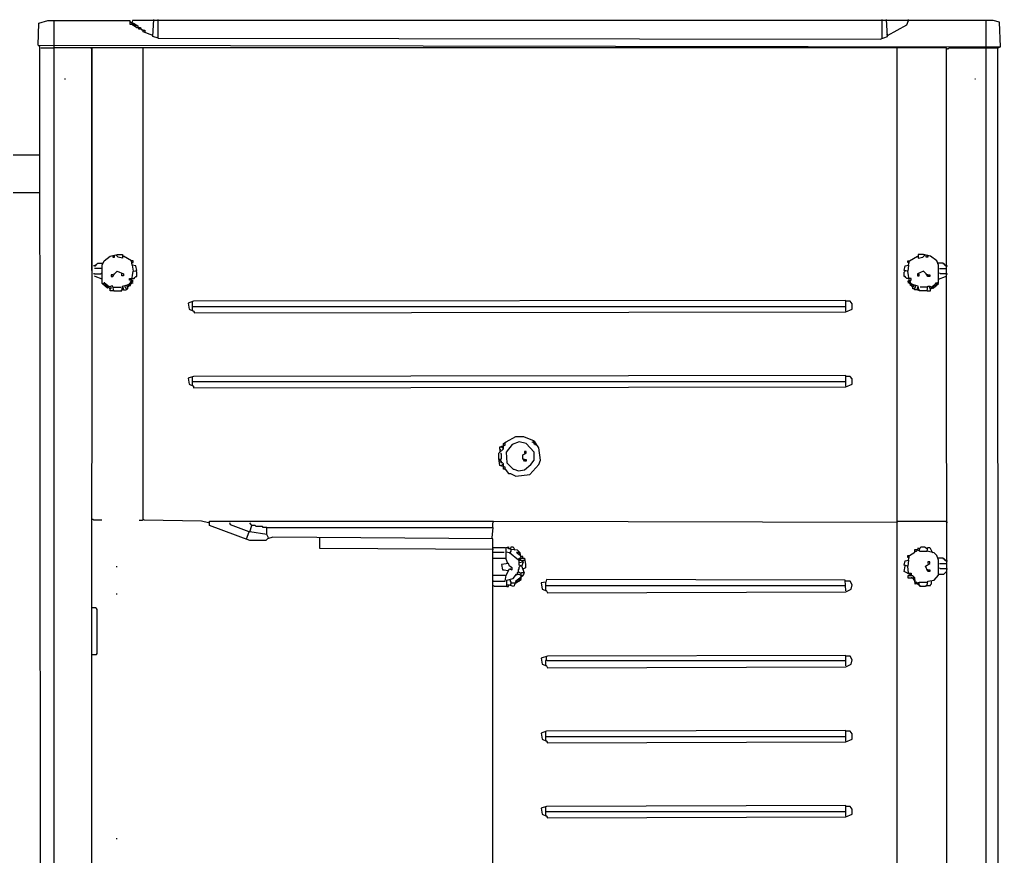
# Model space of a CAD drawing. Extents: x 3792242 to 5145247, y -1546315 to -1031918.
# Drawn here: x 4161571 to 4162355, y -1492337 to -1491667 of the extents above; entities that cross this region are included whole.
import ezdxf

# ---------------------------------------------------------------- set-up
doc = ezdxf.new("R2010")
doc.units = 0
doc.header["$MEASUREMENT"] = 0
doc.layers.add('tzb', color=153, linetype='CONTINUOUS')
doc.layers.add('ZZ-chladenie', color=133, linetype='CONTINUOUS')

msp = doc.modelspace()

# ---------------------------------------------------------------- linework, layer by layer
at = {"layer": 'tzb', "color": 8, "ltscale": 0.25}
for p, q in [((4160966.276, -1491775.641), (4161586.878, -1491775.641)), ((4161531.276, -1491805.641), (4161586.904, -1491805.641))]:
    msp.add_line(p, q, dxfattribs=at)
at = {"layer": 'ZZ-chladenie', "color": 9}
for p, q in [((4161586.099, -1491670.292), (4161593.16, -1491668.173)), ((4161593.16, -1491668.173), (4161658.823, -1491668.173)), ((4161598.102, -1491775.641), (4161598.102, -1491668.173)), ((4161658.823, -1491668.173), (4161658.823, -1491670.998)), ((4161659.529, -1491669.586), (4161658.823, -1491669.586)), ((4161660.235, -1491670.292), (4161659.529, -1491669.586)), ((4161660.941, -1491668.173), (4161660.235, -1491670.292)), ((4162349.343, -1491668.173), (4161660.941, -1491668.173)), ((4161677.18, -1491680.883), (4161677.886, -1491667.468)), ((4161681.416, -1491682.295), (4161681.416, -1491667.468)), ((4162260.38, -1491682.295), (4162260.38, -1491667.468)), ((4162264.617, -1491680.883), (4162263.91, -1491667.468)), ((4162280.15, -1491671.704), (4162281.562, -1491668.173)), ((4162281.562, -1491668.173), (4162281.562, -1491667.468)), ((4162343.695, -1492734.314), (4162343.695, -1491668.173)), ((4162354.286, -1491669.586), (4162349.343, -1491668.173)), ((4162354.991, -1491689.355), (4162354.286, -1491669.586)), ((4161585.393, -1491687.943), (4161586.099, -1491670.292)), ((4161658.823, -1491670.998), (4161660.235, -1491670.998)), ((4161660.235, -1491670.292), (4161661.647, -1491670.292)), ((4161660.235, -1491670.998), (4161660.235, -1491671.704)), ((4161660.235, -1491670.998), (4161664.471, -1491673.822)), ((4161661.647, -1491670.292), (4161665.177, -1491672.41)), ((4161661.647, -1491671.704), (4161661.647, -1491670.998)), ((4161661.647, -1491672.41), (4161661.647, -1491671.704)), ((4161662.353, -1491672.41), (4161661.647, -1491672.41)), ((4161662.353, -1491672.41), (4161663.059, -1491671.704)), ((4161663.059, -1491671.704), (4161663.765, -1491672.41)), ((4161663.765, -1491673.116), (4161663.765, -1491673.822)), ((4161664.471, -1491673.822), (4161667.295, -1491673.822)), ((4161665.177, -1491672.41), (4161665.177, -1491673.822)), ((4161665.883, -1491675.234), (4161665.883, -1491673.822)), ((4161667.295, -1491675.234), (4161665.883, -1491675.234)), ((4161667.295, -1491673.822), (4161667.295, -1491675.234)), ((4161668.002, -1491675.234), (4161667.295, -1491675.234)), ((4161668.707, -1491675.94), (4161668.002, -1491675.234)), ((4161669.414, -1491675.94), (4161668.707, -1491675.94)), ((4161669.414, -1491677.352), (4161669.414, -1491675.94)), ((4161669.414, -1491675.94), (4161670.826, -1491675.94)), ((4161677.18, -1491680.176), (4161669.414, -1491677.352)), ((4161670.826, -1491675.94), (4161670.826, -1491677.352)), ((4162264.617, -1491680.176), (4162280.15, -1491671.704)), ((4161681.416, -1491682.295), (4161677.18, -1491680.883)), ((4161681.416, -1491682.295), (4162258.968, -1491683.001)), ((4162258.968, -1491683.001), (4162264.617, -1491680.883)), ((4162264.617, -1491680.176), (4162263.91, -1491679.471)), ((4161586.805, -1491689.355), (4161585.393, -1491687.943)), ((4161585.393, -1491687.943), (4162354.991, -1491689.355)), ((4161587.896, -1492975.641), (4161586.805, -1491689.355)), ((4161587.511, -1491690.061), (4161598.102, -1491690.061)), ((4162311.922, -1491690.061), (4161598.102, -1491690.061)), ((4161598.102, -1492975.641), (4161598.102, -1491690.061)), ((4161628.462, -1491690.767), (4161627.756, -1491690.061)), ((4161627.937, -1492975.641), (4161628.548, -1491690.061)), ((4161628.462, -1491867.987), (4161628.462, -1491690.767)), ((4161628.462, -1491775.641), (4161628.462, -1491690.767)), ((4161669.414, -1492067.094), (4161669.414, -1491690.061)), ((4162272.383, -1492975.641), (4162272.383, -1491690.061)), ((4162312.56, -1492975.641), (4162311.922, -1491690.061)), ((4162312.628, -1491690.767), (4162311.922, -1491690.767)), ((4162312.628, -1491690.767), (4162313.335, -1491690.767)), ((4162313.335, -1491690.767), (4162314.04, -1491690.061)), ((4162314.04, -1491690.061), (4162343.695, -1491690.061)), ((4162343.695, -1491690.061), (4162352.873, -1491690.061)), ((4162352.873, -1491690.061), (4162354.991, -1491689.355)), ((4162353.465, -1492975.641), (4162352.873, -1491690.061)), ((4161606.574, -1491714.773), (4161607.281, -1491714.773)), ((4162334.516, -1491714.773), (4162335.222, -1491714.773)), ((4161638.128, -1491860.22), (4161643.071, -1491856.69)), ((4161643.071, -1491856.69), (4161648.719, -1491855.278)), ((4161645.188, -1491856.69), (4161645.188, -1491855.984)), ((4161645.188, -1491856.69), (4161645.188, -1491857.396)), ((4161645.188, -1491857.396), (4161646.6, -1491857.396)), ((4161646.6, -1491857.396), (4161646.6, -1491855.984)), ((4161648.012, -1491855.984), (4161648.012, -1491855.278)), ((4161649.425, -1491857.396), (4161648.012, -1491855.984)), ((4161648.719, -1491855.278), (4161652.955, -1491855.278)), ((4161652.955, -1491858.102), (4161649.425, -1491857.396)), ((4161652.955, -1491855.278), (4161652.955, -1491858.102)), ((4161653.661, -1491856.69), (4161652.955, -1491857.396)), ((4161660.016, -1491860.22), (4161653.661, -1491856.69)), ((4162282.268, -1491860.22), (4162288.622, -1491856.69)), ((4162288.622, -1491856.69), (4162289.328, -1491857.396)), ((4162293.565, -1491855.278), (4162289.328, -1491855.278)), ((4162289.328, -1491855.278), (4162289.328, -1491858.102)), ((4162289.328, -1491858.102), (4162292.859, -1491857.396)), ((4162292.859, -1491857.396), (4162294.271, -1491855.984)), ((4162299.213, -1491856.69), (4162293.565, -1491855.278)), ((4162294.271, -1491855.984), (4162294.271, -1491855.278)), ((4162295.683, -1491857.396), (4162295.683, -1491855.984)), ((4162297.095, -1491857.396), (4162295.683, -1491857.396)), ((4162297.095, -1491856.69), (4162297.095, -1491855.984)), ((4162297.095, -1491856.69), (4162297.095, -1491857.396)), ((4162304.156, -1491860.22), (4162299.213, -1491856.69)), ((4161630.361, -1491864.456), (4161629.655, -1491864.456)), ((4161630.361, -1491864.456), (4161631.068, -1491863.75)), ((4161630.361, -1491864.456), (4161631.068, -1491864.456)), ((4161631.068, -1491864.456), (4161631.773, -1491863.75)), ((4161631.773, -1491863.75), (4161631.773, -1491863.044)), ((4161631.773, -1491863.044), (4161632.48, -1491863.044)), ((4161632.48, -1491863.044), (4161633.185, -1491862.338)), ((4161633.185, -1491862.338), (4161637.422, -1491862.338)), ((4161636.716, -1491863.75), (4161638.128, -1491860.22)), ((4161636.716, -1491875.047), (4161636.716, -1491863.75)), ((4161661.428, -1491860.22), (4161660.016, -1491860.22)), ((4161660.722, -1491863.75), (4161660.016, -1491860.22)), ((4161660.722, -1491861.632), (4161660.016, -1491861.632)), ((4161660.722, -1491861.632), (4161661.428, -1491861.632)), ((4161663.546, -1491864.456), (4161660.722, -1491863.75)), ((4161660.722, -1491863.75), (4161661.428, -1491868.693)), ((4161661.428, -1491861.632), (4161661.428, -1491860.22)), ((4161664.252, -1491867.987), (4161663.546, -1491864.456)), ((4162278.032, -1491867.987), (4162278.738, -1491864.456)), ((4162278.738, -1491864.456), (4162281.562, -1491863.75)), ((4162280.856, -1491861.632), (4162280.856, -1491860.22)), ((4162280.856, -1491860.22), (4162282.268, -1491860.22)), ((4162281.562, -1491861.632), (4162280.856, -1491861.632)), ((4162281.562, -1491863.75), (4162280.856, -1491868.693)), ((4162281.562, -1491863.75), (4162282.268, -1491860.22)), ((4162281.562, -1491861.632), (4162282.268, -1491861.632)), ((4162305.568, -1491863.75), (4162304.156, -1491860.22)), ((4162309.098, -1491862.338), (4162304.861, -1491862.338)), ((4162305.568, -1491875.047), (4162305.568, -1491863.75)), ((4162309.804, -1491863.044), (4162309.098, -1491862.338)), ((4162310.51, -1491863.044), (4162309.804, -1491863.044)), ((4162310.51, -1491863.75), (4162310.51, -1491863.044)), ((4162311.216, -1491864.456), (4162310.51, -1491863.75)), ((4162311.922, -1491864.456), (4162311.216, -1491863.75)), ((4162311.922, -1491864.456), (4162311.216, -1491864.456)), ((4162311.922, -1491864.456), (4162312.628, -1491864.456)), ((4161630.361, -1491870.811), (4161629.655, -1491870.811)), ((4161636.01, -1491866.575), (4161630.361, -1491866.575)), ((4161630.361, -1491870.811), (4161635.304, -1491870.811)), ((4161631.068, -1491872.929), (4161630.361, -1491872.223)), ((4161636.716, -1491875.047), (4161631.068, -1491872.929)), ((4161635.304, -1491870.811), (4161636.01, -1491870.105)), ((4161645.188, -1491871.517), (4161643.776, -1491871.517)), ((4161643.776, -1491871.517), (4161643.776, -1491872.929)), ((4161643.776, -1491872.929), (4161645.188, -1491872.929)), ((4161645.188, -1491872.929), (4161646.6, -1491870.811)), ((4161645.188, -1491871.517), (4161645.895, -1491871.517)), ((4161646.6, -1491870.811), (4161648.719, -1491868.693)), ((4161648.719, -1491868.693), (4161653.661, -1491870.811)), ((4161652.249, -1491872.223), (4161652.249, -1491870.811)), ((4161653.661, -1491872.223), (4161652.249, -1491872.223)), ((4161653.661, -1491870.811), (4161653.661, -1491872.223)), ((4161660.016, -1491877.166), (4161661.428, -1491868.693)), ((4161661.428, -1491868.693), (4161664.252, -1491867.987)), ((4161662.134, -1491874.341), (4161662.84, -1491873.635)), ((4161662.84, -1491873.635), (4161663.546, -1491872.929)), ((4161663.546, -1491868.693), (4161663.546, -1491867.987)), ((4161664.252, -1491869.399), (4161663.546, -1491868.693)), ((4161663.546, -1491872.929), (4161664.252, -1491872.929)), ((4161664.252, -1491872.929), (4161664.252, -1491869.399)), ((4162280.856, -1491868.693), (4162278.032, -1491867.987)), ((4162278.032, -1491869.399), (4162278.738, -1491868.693)), ((4162278.032, -1491872.929), (4162278.032, -1491869.399)), ((4162278.738, -1491872.929), (4162278.032, -1491872.929)), ((4162278.738, -1491868.693), (4162278.738, -1491867.987)), ((4162279.444, -1491873.635), (4162278.738, -1491872.929)), ((4162280.15, -1491874.341), (4162279.444, -1491873.635)), ((4162282.268, -1491877.166), (4162280.856, -1491868.693)), ((4162293.565, -1491868.693), (4162288.622, -1491870.811)), ((4162288.622, -1491870.811), (4162288.622, -1491872.223)), ((4162288.622, -1491872.223), (4162290.035, -1491872.223)), ((4162290.035, -1491872.223), (4162290.035, -1491870.811)), ((4162295.683, -1491870.811), (4162293.565, -1491868.693)), ((4162297.095, -1491872.929), (4162295.683, -1491870.811)), ((4162297.095, -1491871.517), (4162296.389, -1491871.517)), ((4162297.095, -1491871.517), (4162298.507, -1491871.517)), ((4162298.507, -1491872.929), (4162297.095, -1491872.929)), ((4162298.507, -1491871.517), (4162298.507, -1491872.929)), ((4162305.568, -1491875.047), (4162311.216, -1491872.929)), ((4162306.273, -1491866.575), (4162311.922, -1491866.575)), ((4162306.98, -1491870.811), (4162306.273, -1491870.105)), ((4162311.922, -1491870.811), (4162306.98, -1491870.811)), ((4162311.216, -1491872.929), (4162311.922, -1491872.223)), ((4162311.922, -1491870.811), (4162312.628, -1491870.811)), ((4161636.716, -1491878.578), (4161636.716, -1491875.047)), ((4161640.952, -1491882.108), (4161636.716, -1491878.578)), ((4161637.422, -1491878.578), (4161638.128, -1491877.871)), ((4161638.128, -1491879.283), (4161637.422, -1491878.578)), ((4161638.834, -1491877.871), (4161638.128, -1491877.871)), ((4161642.364, -1491881.402), (4161638.128, -1491877.871)), ((4161638.128, -1491879.99), (4161638.128, -1491879.283)), ((4161638.834, -1491879.99), (4161638.128, -1491879.99)), ((4161638.834, -1491878.578), (4161638.834, -1491877.871)), ((4161639.54, -1491879.283), (4161638.834, -1491878.578)), ((4161639.54, -1491880.695), (4161638.834, -1491879.99)), ((4161640.246, -1491879.99), (4161639.54, -1491879.283)), ((4161640.246, -1491879.99), (4161639.54, -1491880.695)), ((4161640.952, -1491879.99), (4161640.246, -1491879.99)), ((4161640.952, -1491880.695), (4161640.952, -1491879.99)), ((4161640.952, -1491880.695), (4161640.952, -1491881.402)), ((4161643.776, -1491880.695), (4161640.952, -1491882.108)), ((4161645.188, -1491880.695), (4161643.776, -1491880.695)), ((4161643.776, -1491882.108), (4161643.776, -1491881.402)), ((4161645.895, -1491884.226), (4161645.188, -1491880.695)), ((4161645.895, -1491881.402), (4161651.543, -1491881.402)), ((4161652.249, -1491884.226), (4161652.955, -1491880.695)), ((4161652.955, -1491880.695), (4161657.898, -1491879.283)), ((4161653.661, -1491882.108), (4161652.955, -1491881.402)), ((4161652.955, -1491881.402), (4161652.955, -1491882.108)), ((4161655.074, -1491880.695), (4161655.074, -1491879.99)), ((4161655.074, -1491881.402), (4161655.074, -1491880.695)), ((4161655.779, -1491882.108), (4161655.074, -1491881.402)), ((4161656.486, -1491880.695), (4161656.486, -1491879.99)), ((4161657.191, -1491881.402), (4161656.486, -1491880.695)), ((4161657.191, -1491881.402), (4161661.428, -1491876.459)), ((4161657.191, -1491879.99), (4161657.191, -1491879.283)), ((4161657.191, -1491879.283), (4161657.898, -1491879.283)), ((4161657.191, -1491881.402), (4161657.898, -1491880.695)), ((4161657.191, -1491882.814), (4161657.191, -1491881.402)), ((4161657.898, -1491879.283), (4161660.016, -1491877.166)), ((4161658.603, -1491878.578), (4161657.898, -1491879.283)), ((4161657.898, -1491880.695), (4161658.603, -1491879.99)), ((4161658.603, -1491875.754), (4161658.603, -1491874.341)), ((4161658.603, -1491874.341), (4161660.016, -1491874.341)), ((4161659.31, -1491875.754), (4161658.603, -1491875.754)), ((4161659.31, -1491879.283), (4161658.603, -1491878.578)), ((4161658.603, -1491879.99), (4161659.31, -1491879.99)), ((4161660.016, -1491876.459), (4161659.31, -1491875.754)), ((4161659.31, -1491877.166), (4161660.016, -1491876.459)), ((4161659.31, -1491877.871), (4161659.31, -1491877.166)), ((4161659.31, -1491879.283), (4161660.016, -1491878.578)), ((4161659.31, -1491879.99), (4161659.31, -1491879.283)), ((4161660.016, -1491874.341), (4161660.722, -1491874.341)), ((4161661.428, -1491876.459), (4161660.016, -1491876.459)), ((4161660.016, -1491878.578), (4161660.722, -1491877.871)), ((4161660.722, -1491874.341), (4161662.134, -1491874.341)), ((4161660.722, -1491877.871), (4161661.428, -1491877.871)), ((4162281.562, -1491874.341), (4162280.15, -1491874.341)), ((4162285.092, -1491881.402), (4162280.856, -1491876.459)), ((4162280.856, -1491876.459), (4162282.268, -1491876.459)), ((4162281.562, -1491877.871), (4162280.856, -1491877.871)), ((4162282.268, -1491874.341), (4162281.562, -1491874.341)), ((4162282.268, -1491878.578), (4162281.562, -1491877.871)), ((4162283.68, -1491874.341), (4162282.268, -1491874.341)), ((4162282.268, -1491876.459), (4162282.974, -1491875.754)), ((4162282.974, -1491877.166), (4162282.268, -1491876.459)), ((4162284.386, -1491879.283), (4162282.268, -1491877.166)), ((4162282.974, -1491879.283), (4162282.268, -1491878.578)), ((4162282.974, -1491875.754), (4162283.68, -1491875.754)), ((4162282.974, -1491877.871), (4162282.974, -1491877.166)), ((4162282.974, -1491879.283), (4162283.68, -1491878.578)), ((4162282.974, -1491879.99), (4162282.974, -1491879.283)), ((4162283.68, -1491879.99), (4162282.974, -1491879.99)), ((4162283.68, -1491875.754), (4162283.68, -1491874.341)), ((4162283.68, -1491878.578), (4162284.386, -1491879.283)), ((4162284.386, -1491880.695), (4162283.68, -1491879.99)), ((4162285.092, -1491879.283), (4162284.386, -1491879.283)), ((4162289.328, -1491880.695), (4162284.386, -1491879.283)), ((4162285.092, -1491881.402), (4162284.386, -1491880.695)), ((4162285.092, -1491879.99), (4162285.092, -1491879.283)), ((4162285.092, -1491881.402), (4162285.798, -1491880.695)), ((4162285.092, -1491882.814), (4162285.092, -1491881.402)), ((4162285.798, -1491880.695), (4162285.798, -1491879.99)), ((4162286.504, -1491882.108), (4162287.21, -1491881.402)), ((4162287.21, -1491880.695), (4162287.21, -1491879.99)), ((4162287.21, -1491881.402), (4162287.21, -1491880.695)), ((4162288.622, -1491882.108), (4162289.328, -1491881.402)), ((4162290.035, -1491884.226), (4162289.328, -1491880.695)), ((4162289.328, -1491881.402), (4162289.328, -1491882.108)), ((4162296.389, -1491881.402), (4162290.741, -1491881.402)), ((4162296.389, -1491884.226), (4162297.095, -1491880.695)), ((4162297.095, -1491880.695), (4162298.507, -1491880.695)), ((4162298.507, -1491880.695), (4162301.331, -1491882.108)), ((4162298.507, -1491882.108), (4162298.507, -1491881.402)), ((4162299.919, -1491881.402), (4162304.156, -1491877.871)), ((4162301.331, -1491882.108), (4162305.568, -1491878.578)), ((4162301.331, -1491880.695), (4162301.331, -1491879.99)), ((4162301.331, -1491879.99), (4162302.037, -1491879.99)), ((4162301.331, -1491880.695), (4162301.331, -1491881.402)), ((4162302.037, -1491879.99), (4162302.744, -1491879.283)), ((4162302.037, -1491879.99), (4162302.744, -1491880.695)), ((4162302.744, -1491879.283), (4162303.449, -1491878.578)), ((4162302.744, -1491880.695), (4162303.449, -1491879.99)), ((4162303.449, -1491878.578), (4162303.449, -1491877.871)), ((4162303.449, -1491877.871), (4162304.156, -1491877.871)), ((4162303.449, -1491879.99), (4162304.156, -1491879.99)), ((4162304.861, -1491878.578), (4162304.156, -1491877.871)), ((4162304.156, -1491879.283), (4162304.861, -1491878.578)), ((4162304.156, -1491879.99), (4162304.156, -1491879.283)), ((4162305.568, -1491878.578), (4162305.568, -1491875.047)), ((4161643.071, -1491882.814), (4161642.364, -1491882.108)), ((4161642.364, -1491882.108), (4161642.364, -1491882.814)), ((4161642.364, -1491882.814), (4161643.071, -1491882.814)), ((4161643.071, -1491882.814), (4161643.776, -1491882.108)), ((4161643.071, -1491884.226), (4161643.071, -1491882.814)), ((4161645.895, -1491884.226), (4161643.071, -1491884.226)), ((4161645.895, -1491884.226), (4161652.249, -1491884.226)), ((4161652.249, -1491883.52), (4161651.543, -1491884.226)), ((4161653.661, -1491883.52), (4161652.249, -1491883.52)), ((4161653.661, -1491883.52), (4161653.661, -1491882.108)), ((4161653.661, -1491883.52), (4161655.779, -1491883.52)), ((4161655.779, -1491882.814), (4161655.779, -1491882.108)), ((4161655.779, -1491883.52), (4161656.486, -1491882.814)), ((4161656.486, -1491882.814), (4161657.191, -1491882.814)), ((4162285.798, -1491882.814), (4162285.092, -1491882.814)), ((4162286.504, -1491883.52), (4162285.798, -1491882.814)), ((4162286.504, -1491882.814), (4162286.504, -1491882.108)), ((4162288.622, -1491883.52), (4162286.504, -1491883.52)), ((4162288.622, -1491883.52), (4162288.622, -1491882.108)), ((4162288.622, -1491883.52), (4162290.035, -1491883.52)), ((4162290.035, -1491883.52), (4162290.741, -1491884.226)), ((4162296.389, -1491884.226), (4162290.035, -1491884.226)), ((4162296.389, -1491884.226), (4162299.213, -1491884.226)), ((4162299.213, -1491882.814), (4162298.507, -1491882.108)), ((4162299.213, -1491882.814), (4162299.919, -1491882.108)), ((4162299.213, -1491884.226), (4162299.213, -1491882.814)), ((4162299.919, -1491882.814), (4162299.213, -1491882.814)), ((4162299.919, -1491882.108), (4162299.919, -1491882.814)), ((4161709.658, -1491892.698), (4161705.422, -1491894.111)), ((4161705.422, -1491894.111), (4161706.129, -1491899.053)), ((4161708.953, -1491899.759), (4161708.953, -1491893.405)), ((4161708.953, -1491896.935), (4162231.432, -1491896.935)), ((4162231.432, -1491891.993), (4161709.658, -1491892.698)), ((4162231.432, -1491900.465), (4162231.432, -1491891.993)), ((4162234.962, -1491892.698), (4162231.432, -1491892.698)), ((4162236.374, -1491894.817), (4162234.962, -1491892.698)), ((4162236.374, -1491899.053), (4162236.374, -1491894.817)), ((4161706.129, -1491899.053), (4161709.658, -1491900.465)), ((4161708.953, -1491899.759), (4161708.953, -1491900.465)), ((4161709.658, -1491900.465), (4161710.365, -1491901.877)), ((4161710.365, -1491901.877), (4162231.432, -1491901.171)), ((4162231.432, -1491901.171), (4162236.374, -1491899.053)), ((4162231.432, -1491952.007), (4161709.658, -1491952.713)), ((4162231.432, -1491960.48), (4162231.432, -1491952.007)), ((4161709.658, -1491952.713), (4161705.422, -1491954.125)), ((4161705.422, -1491954.125), (4161706.129, -1491959.068)), ((4161706.129, -1491959.068), (4161709.658, -1491960.48)), ((4161708.953, -1491959.773), (4161708.953, -1491953.419)), ((4161708.953, -1491956.949), (4162231.432, -1491956.949)), ((4161708.953, -1491959.773), (4161708.953, -1491960.48)), ((4162234.962, -1491952.713), (4162231.432, -1491952.713)), ((4162231.432, -1491961.186), (4162236.374, -1491959.068)), ((4162236.374, -1491954.831), (4162234.962, -1491952.713)), ((4162236.374, -1491959.068), (4162236.374, -1491954.831)), ((4161709.658, -1491960.48), (4161709.658, -1491961.892)), ((4161709.658, -1491961.892), (4162231.432, -1491961.186)), ((4161957.483, -1492006.373), (4161959.602, -1492004.961)), ((4161957.483, -1492010.61), (4161957.483, -1492006.373)), ((4161958.895, -1492006.373), (4161958.895, -1492005.667)), ((4161958.895, -1492007.786), (4161958.895, -1492006.373)), ((4161959.602, -1492004.961), (4161967.368, -1492000.725)), ((4161964.544, -1492007.079), (4161959.602, -1492013.434)), ((4161970.193, -1492004.961), (4161964.544, -1492007.079)), ((4161967.368, -1492000.725), (4161973.722, -1492000.725)), ((4161975.841, -1492006.373), (4161970.193, -1492004.961)), ((4161973.722, -1492000.725), (4161982.195, -1492004.255)), ((4161982.195, -1492013.434), (4161975.841, -1492006.373)), ((4161982.195, -1492004.255), (4161980.783, -1492005.667)), ((4161980.783, -1492005.667), (4161980.783, -1492004.961)), ((4161980.783, -1492004.961), (4161982.195, -1492004.961)), ((4161982.901, -1492005.667), (4161981.489, -1492006.373)), ((4161981.489, -1492006.373), (4161984.313, -1492007.786)), ((4161982.901, -1492004.961), (4161982.195, -1492004.961)), ((4161982.901, -1492005.667), (4161982.901, -1492004.961)), ((4161983.607, -1492006.373), (4161982.901, -1492005.667)), ((4161985.725, -1492009.903), (4161982.901, -1492005.667)), ((4161982.901, -1492007.079), (4161983.607, -1492006.373)), ((4161982.901, -1492007.079), (4161982.901, -1492007.786)), ((4161953.953, -1492014.14), (4161957.483, -1492010.61)), ((4161953.953, -1492018.376), (4161953.953, -1492014.14)), ((4161954.659, -1492011.315), (4161954.659, -1492009.198)), ((4161954.659, -1492009.198), (4161956.071, -1492009.198)), ((4161954.659, -1492011.315), (4161955.365, -1492011.315)), ((4161955.365, -1492011.315), (4161954.659, -1492012.022)), ((4161954.659, -1492012.022), (4161954.659, -1492012.727)), ((4161954.659, -1492012.727), (4161955.365, -1492012.727)), ((4161956.071, -1492014.846), (4161955.365, -1492014.14)), ((4161956.071, -1492009.198), (4161956.071, -1492008.491)), ((4161956.071, -1492008.491), (4161957.483, -1492008.491)), ((4161956.071, -1492009.198), (4161956.777, -1492009.903)), ((4161956.071, -1492018.376), (4161956.071, -1492014.846)), ((4161956.777, -1492009.903), (4161957.483, -1492009.903)), ((4161957.483, -1492008.491), (4161958.19, -1492007.786)), ((4161958.19, -1492007.786), (4161958.895, -1492007.786)), ((4161959.602, -1492013.434), (4161960.307, -1492021.906)), ((4161973.017, -1492015.552), (4161975.841, -1492014.14)), ((4161975.841, -1492012.727), (4161974.429, -1492012.727)), ((4161974.429, -1492012.727), (4161974.429, -1492014.14)), ((4161975.841, -1492014.14), (4161975.841, -1492012.727)), ((4161982.195, -1492019.789), (4161982.195, -1492013.434)), ((4161987.138, -1492019.789), (4161985.725, -1492009.903)), ((4161954.659, -1492024.025), (4161953.953, -1492018.376)), ((4161954.659, -1492019.082), (4161953.953, -1492019.082)), ((4161954.659, -1492019.082), (4161955.365, -1492019.082)), ((4161956.071, -1492020.494), (4161954.659, -1492020.494)), ((4161955.365, -1492019.082), (4161956.071, -1492018.376)), ((4161955.365, -1492021.906), (4161956.071, -1492021.201)), ((4161956.777, -1492021.906), (4161955.365, -1492021.906)), ((4161956.071, -1492021.201), (4161956.071, -1492020.494)), ((4161957.483, -1492022.613), (4161956.777, -1492021.906)), ((4161957.483, -1492025.437), (4161957.483, -1492022.613)), ((4161960.307, -1492021.906), (4161965.25, -1492026.849)), ((4161973.017, -1492018.376), (4161973.017, -1492015.552)), ((4161974.429, -1492020.494), (4161973.017, -1492018.376)), ((4161974.429, -1492019.082), (4161973.722, -1492019.082)), ((4161974.429, -1492019.082), (4161975.841, -1492019.082)), ((4161975.841, -1492020.494), (4161974.429, -1492020.494)), ((4161975.841, -1492019.082), (4161975.841, -1492020.494)), ((4161979.371, -1492023.318), (4161982.195, -1492019.789)), ((4161985.725, -1492023.318), (4161987.138, -1492019.789)), ((4161958.895, -1492025.437), (4161954.659, -1492024.025)), ((4161956.071, -1492024.025), (4161956.777, -1492023.318)), ((4161956.777, -1492023.318), (4161957.483, -1492023.318)), ((4161957.483, -1492026.849), (4161957.483, -1492025.437)), ((4161958.895, -1492026.849), (4161957.483, -1492026.849)), ((4161958.895, -1492026.849), (4161958.895, -1492025.437)), ((4161958.895, -1492026.849), (4161959.602, -1492027.555)), ((4161958.895, -1492026.849), (4161961.719, -1492030.379)), ((4161961.719, -1492030.379), (4161963.132, -1492030.379)), ((4161963.132, -1492030.379), (4161967.368, -1492032.497)), ((4161965.25, -1492026.849), (4161965.956, -1492026.849)), ((4161965.956, -1492026.849), (4161969.486, -1492028.261)), ((4161969.486, -1492028.261), (4161974.429, -1492027.555)), ((4161974.429, -1492027.555), (4161979.371, -1492023.318)), ((4161978.665, -1492031.085), (4161985.725, -1492023.318)), ((4161967.368, -1492032.497), (4161978.665, -1492031.085)), ((4161629.168, -1492067.094), (4161628.462, -1492067.094)), ((4161629.875, -1492067.8), (4161629.168, -1492067.094)), ((4161636.276, -1492067.8), (4161629.875, -1492067.8)), ((4161666.276, -1492067.8), (4161668.707, -1492067.8)), ((4161668.707, -1492067.8), (4161669.414, -1492067.094)), ((4161670.119, -1492067.8), (4161669.414, -1492067.094)), ((4161716.013, -1492068.506), (4161670.119, -1492067.8)), ((4161721.661, -1492069.918), (4161716.013, -1492068.506)), ((4161722.367, -1492072.036), (4161722.367, -1492068.506)), ((4161722.367, -1492068.506), (4161949.717, -1492068.506)), ((4161739.313, -1492071.33), (4161738.606, -1492069.918)), ((4161756.258, -1492072.036), (4161754.846, -1492069.918)), ((4161949.011, -1492069.918), (4161949.717, -1492069.212)), ((4161949.011, -1492073.448), (4161949.011, -1492069.918)), ((4161949.717, -1492068.506), (4162272.383, -1492069.212)), ((4162272.383, -1492069.212), (4162273.089, -1492068.506)), ((4162273.089, -1492068.506), (4162311.216, -1492068.506)), ((4162311.216, -1492068.506), (4162311.922, -1492069.212)), ((4162311.922, -1492069.212), (4162312.628, -1492069.212)), ((4161754.846, -1492084.039), (4161722.367, -1492072.036)), ((4161754.14, -1492076.979), (4161739.313, -1492071.33)), ((4161752.022, -1492082.627), (4161754.14, -1492076.979)), ((4161754.846, -1492076.979), (4161756.258, -1492072.036)), ((4161768.261, -1492079.097), (4161754.846, -1492076.979)), ((4161759.082, -1492072.036), (4161756.258, -1492072.036)), ((4161759.788, -1492072.742), (4161759.082, -1492072.036)), ((4161764.731, -1492072.742), (4161759.788, -1492072.742)), ((4161765.437, -1492073.448), (4161764.731, -1492072.742)), ((4161768.261, -1492073.448), (4161765.437, -1492073.448)), ((4161768.261, -1492079.097), (4161768.261, -1492073.448)), ((4161768.261, -1492073.448), (4161949.011, -1492073.448)), ((4161949.011, -1492073.448), (4161948.304, -1492081.921)), ((4161767.555, -1492084.039), (4161754.846, -1492084.039)), ((4161768.967, -1492082.627), (4161767.555, -1492084.039)), ((4161769.673, -1492081.921), (4161768.261, -1492079.097)), ((4161773.203, -1492081.215), (4161768.967, -1492082.627)), ((4161949.011, -1492082.627), (4161773.203, -1492081.215)), ((4161810.624, -1492081.921), (4161810.624, -1492081.215)), ((4161810.624, -1492090.393), (4161810.624, -1492081.921)), ((4161948.304, -1492081.921), (4161948.304, -1492082.627)), ((4161949.011, -1492975.641), (4161949.011, -1492082.627)), ((4161949.717, -1492091.1), (4161810.624, -1492090.393)), ((4161949.717, -1492089.688), (4161958.895, -1492089.688)), ((4161949.717, -1492093.218), (4161958.19, -1492093.218)), ((4161959.602, -1492089.688), (4161961.719, -1492088.981)), ((4161959.602, -1492098.866), (4161959.602, -1492089.688)), ((4161962.426, -1492093.924), (4161959.602, -1492093.218)), ((4161961.719, -1492090.393), (4161960.307, -1492089.688)), ((4161961.719, -1492088.981), (4161961.719, -1492090.393)), ((4161961.719, -1492090.393), (4161963.132, -1492090.393)), ((4161963.132, -1492091.1), (4161963.838, -1492088.981)), ((4161963.838, -1492091.1), (4161963.132, -1492090.393)), ((4161968.781, -1492091.805), (4161963.132, -1492091.1)), ((4161963.132, -1492093.218), (4161963.838, -1492092.512)), ((4161963.132, -1492093.924), (4161963.132, -1492093.218)), ((4161963.838, -1492088.981), (4161965.25, -1492088.981)), ((4161963.838, -1492091.805), (4161963.838, -1492091.1)), ((4161963.838, -1492092.512), (4161963.838, -1492091.805)), ((4161965.25, -1492088.981), (4161966.662, -1492091.805)), ((4161971.605, -1492096.748), (4161968.074, -1492093.218)), ((4161968.074, -1492093.218), (4161969.486, -1492093.218)), ((4161970.898, -1492093.924), (4161968.781, -1492091.805)), ((4161970.193, -1492093.218), (4161969.486, -1492093.218)), ((4161970.193, -1492093.924), (4161970.193, -1492093.218)), ((4162282.268, -1492096.042), (4162286.504, -1492093.218)), ((4162286.504, -1492093.218), (4162286.504, -1492091.1)), ((4162286.504, -1492091.1), (4162288.622, -1492091.1)), ((4162286.504, -1492092.512), (4162287.916, -1492092.512)), ((4162287.916, -1492092.512), (4162288.622, -1492091.805)), ((4162288.622, -1492091.805), (4162287.916, -1492091.805)), ((4162290.035, -1492090.393), (4162288.622, -1492090.393)), ((4162288.622, -1492091.1), (4162290.741, -1492092.512)), ((4162290.035, -1492091.805), (4162291.447, -1492088.981)), ((4162290.035, -1492091.805), (4162290.035, -1492092.512)), ((4162290.741, -1492092.512), (4162296.389, -1492092.512)), ((4162291.447, -1492088.981), (4162294.271, -1492088.981)), ((4162294.271, -1492088.981), (4162296.389, -1492090.393)), ((4162296.389, -1492092.512), (4162297.095, -1492089.688)), ((4162302.037, -1492093.924), (4162296.389, -1492092.512)), ((4162297.095, -1492089.688), (4162298.507, -1492089.688)), ((4162298.507, -1492089.688), (4162300.625, -1492093.924)), ((4161949.011, -1492098.16), (4161958.895, -1492098.16)), ((4161961.014, -1492102.396), (4161959.602, -1492098.866)), ((4161969.486, -1492099.572), (4161962.426, -1492093.924)), ((4161968.781, -1492094.63), (4161968.781, -1492093.924)), ((4161969.486, -1492094.63), (4161968.781, -1492094.63)), ((4161969.486, -1492094.63), (4161970.193, -1492095.336)), ((4161970.898, -1492094.63), (4161970.193, -1492093.924)), ((4161970.193, -1492095.336), (4161970.898, -1492094.63)), ((4161970.193, -1492095.336), (4161970.898, -1492094.63)), ((4161970.193, -1492103.808), (4161970.193, -1492098.16)), ((4161970.193, -1492098.16), (4161974.429, -1492098.16)), ((4161970.898, -1492098.866), (4161970.193, -1492099.572)), ((4161970.193, -1492099.572), (4161971.605, -1492099.572)), ((4161970.193, -1492101.691), (4161973.017, -1492100.984)), ((4161971.605, -1492098.16), (4161970.898, -1492093.924)), ((4161973.017, -1492100.984), (4161970.898, -1492098.866)), ((4161973.017, -1492096.748), (4161971.605, -1492096.748)), ((4161972.31, -1492104.515), (4161973.722, -1492100.984)), ((4161973.017, -1492097.454), (4161973.017, -1492096.748)), ((4161973.722, -1492100.984), (4161973.017, -1492099.572)), ((4161973.017, -1492099.572), (4161974.429, -1492099.572)), ((4161974.429, -1492098.16), (4161975.135, -1492103.103)), ((4162278.032, -1492103.808), (4162278.738, -1492100.279)), ((4162278.738, -1492100.279), (4162281.562, -1492099.572)), ((4162280.856, -1492097.454), (4162280.856, -1492096.042)), ((4162280.856, -1492096.042), (4162282.268, -1492096.042)), ((4162281.562, -1492097.454), (4162280.856, -1492097.454)), ((4162281.562, -1492099.572), (4162280.856, -1492104.515)), ((4162281.562, -1492099.572), (4162282.268, -1492096.042)), ((4162281.562, -1492097.454), (4162282.268, -1492097.454)), ((4162298.507, -1492100.984), (4162297.095, -1492100.984)), ((4162297.095, -1492100.984), (4162297.095, -1492102.396)), ((4162298.507, -1492102.396), (4162298.507, -1492100.984)), ((4162304.156, -1492096.042), (4162302.037, -1492093.924)), ((4162305.568, -1492099.572), (4162304.156, -1492096.042)), ((4162309.098, -1492098.16), (4162304.861, -1492098.16)), ((4162305.568, -1492111.575), (4162305.568, -1492099.572)), ((4162309.804, -1492098.866), (4162309.098, -1492098.16)), ((4162310.51, -1492098.866), (4162309.804, -1492098.866)), ((4162310.51, -1492099.572), (4162310.51, -1492098.866)), ((4162311.216, -1492100.279), (4162310.51, -1492099.572)), ((4162311.922, -1492100.279), (4162311.216, -1492099.572)), ((4162311.922, -1492100.279), (4162311.216, -1492100.279)), ((4162311.922, -1492100.279), (4162312.628, -1492100.279)), ((4161648.232, -1492105.22), (4161648.232, -1492104.515)), ((4161961.719, -1492102.396), (4161956.071, -1492103.103)), ((4161956.071, -1492103.103), (4161956.777, -1492107.339)), ((4161956.777, -1492107.339), (4161958.19, -1492107.339)), ((4161958.19, -1492107.339), (4161961.014, -1492108.045)), ((4161959.602, -1492111.575), (4161962.426, -1492106.633)), ((4161961.014, -1492108.045), (4161961.719, -1492108.045)), ((4161962.426, -1492104.515), (4161961.719, -1492102.396)), ((4161964.544, -1492105.927), (4161962.426, -1492104.515)), ((4161962.426, -1492106.633), (4161963.132, -1492106.633)), ((4161963.132, -1492106.633), (4161963.132, -1492107.339)), ((4161963.132, -1492106.633), (4161964.544, -1492107.339)), ((4161964.544, -1492107.339), (4161964.544, -1492105.927)), ((4161968.781, -1492109.457), (4161969.486, -1492108.751)), ((4161968.781, -1492110.869), (4161968.781, -1492109.457)), ((4161970.193, -1492101.691), (4161969.486, -1492101.691)), ((4161969.486, -1492107.339), (4161970.193, -1492106.633)), ((4161969.486, -1492108.751), (4161969.486, -1492107.339)), ((4161970.193, -1492109.457), (4161969.486, -1492109.457)), ((4161972.31, -1492104.515), (4161970.193, -1492103.808)), ((4161970.193, -1492105.22), (4161970.898, -1492104.515)), ((4161970.193, -1492106.633), (4161970.193, -1492105.22)), ((4161970.898, -1492110.163), (4161970.193, -1492109.457)), ((4161970.898, -1492104.515), (4161970.898, -1492103.808)), ((4161971.605, -1492110.163), (4161972.31, -1492109.457)), ((4161974.429, -1492110.163), (4161972.31, -1492104.515)), ((4161972.31, -1492109.457), (4161973.722, -1492109.457)), ((4161973.722, -1492106.633), (4161973.017, -1492106.633)), ((4161975.135, -1492105.927), (4161973.722, -1492106.633)), ((4161975.135, -1492103.103), (4161975.135, -1492105.927)), ((4162280.856, -1492104.515), (4162278.032, -1492103.808)), ((4162278.032, -1492108.751), (4162278.738, -1492104.515)), ((4162283.68, -1492111.575), (4162278.032, -1492108.751)), ((4162278.738, -1492104.515), (4162278.738, -1492103.808)), ((4162281.562, -1492110.163), (4162280.856, -1492104.515)), ((4162294.977, -1492104.515), (4162298.507, -1492102.396)), ((4162297.095, -1492108.751), (4162294.977, -1492104.515)), ((4162297.095, -1492107.339), (4162296.389, -1492107.339)), ((4162297.095, -1492107.339), (4162298.507, -1492107.339)), ((4162298.507, -1492108.751), (4162297.095, -1492108.751)), ((4162298.507, -1492107.339), (4162298.507, -1492108.751)), ((4162306.273, -1492102.396), (4162311.922, -1492102.396)), ((4162306.98, -1492106.633), (4162306.273, -1492105.927)), ((4162311.922, -1492106.633), (4162306.98, -1492106.633)), ((4162310.51, -1492110.163), (4162311.216, -1492109.457)), ((4162311.216, -1492109.457), (4162311.922, -1492108.751)), ((4162311.922, -1492106.633), (4162312.628, -1492106.633)), ((4161949.011, -1492111.575), (4161958.895, -1492111.575)), ((4161949.717, -1492116.518), (4161949.011, -1492116.518)), ((4161949.717, -1492116.518), (4161958.895, -1492116.518)), ((4161958.895, -1492116.518), (4161959.602, -1492111.575)), ((4161960.307, -1492115.811), (4161965.25, -1492114.399)), ((4161960.307, -1492120.754), (4161960.307, -1492115.811)), ((4161963.132, -1492116.518), (4161963.132, -1492115.811)), ((4161963.838, -1492117.224), (4161963.132, -1492116.518)), ((4161963.838, -1492118.636), (4161963.838, -1492117.224)), ((4161965.25, -1492114.399), (4161968.074, -1492110.869)), ((4161967.368, -1492116.518), (4161965.956, -1492120.754)), ((4161973.017, -1492112.282), (4161967.368, -1492116.518)), ((4161967.368, -1492117.93), (4161971.605, -1492115.106)), ((4161968.781, -1492110.869), (4161968.074, -1492111.575)), ((4161968.074, -1492110.869), (4161969.486, -1492110.869)), ((4161968.074, -1492116.518), (4161968.781, -1492115.811)), ((4161968.074, -1492116.518), (4161968.781, -1492117.224)), ((4161968.781, -1492117.224), (4161968.074, -1492116.518)), ((4161968.781, -1492115.811), (4161968.781, -1492115.106)), ((4161968.781, -1492115.106), (4161969.486, -1492115.106)), ((4161968.781, -1492117.224), (4161969.486, -1492116.518)), ((4161969.486, -1492110.869), (4161973.017, -1492112.282)), ((4161970.193, -1492114.399), (4161969.486, -1492115.106)), ((4161969.486, -1492116.518), (4161970.193, -1492116.518)), ((4161970.898, -1492115.106), (4161970.193, -1492114.399)), ((4161970.193, -1492115.811), (4161970.898, -1492115.106)), ((4161970.193, -1492116.518), (4161970.193, -1492115.811)), ((4161971.605, -1492110.163), (4161970.898, -1492110.163)), ((4161971.605, -1492111.575), (4161971.605, -1492110.163)), ((4161971.605, -1492112.987), (4161971.605, -1492111.575)), ((4161971.605, -1492115.106), (4161971.605, -1492112.987)), ((4161973.017, -1492112.282), (4161974.429, -1492110.163)), ((4161991.374, -1492117.224), (4161987.844, -1492117.93)), ((4161992.08, -1492115.106), (4161991.374, -1492117.224)), ((4161991.374, -1492123.578), (4161991.374, -1492117.224)), ((4162230.726, -1492115.811), (4161992.08, -1492115.106)), ((4162231.432, -1492124.284), (4162230.726, -1492115.811)), ((4162234.962, -1492116.518), (4162231.432, -1492116.518)), ((4162236.374, -1492119.342), (4162234.962, -1492116.518)), ((4162285.092, -1492112.282), (4162280.856, -1492112.282)), ((4162280.856, -1492112.282), (4162280.856, -1492113.694)), ((4162280.856, -1492113.694), (4162284.386, -1492113.694)), ((4162281.562, -1492110.163), (4162283.68, -1492110.163)), ((4162283.68, -1492110.163), (4162283.68, -1492111.575)), ((4162284.386, -1492113.694), (4162283.68, -1492113.694)), ((4162285.092, -1492114.399), (4162284.386, -1492113.694)), ((4162284.386, -1492113.694), (4162285.798, -1492115.106)), ((4162286.504, -1492113.694), (4162285.092, -1492112.282)), ((4162285.798, -1492112.987), (4162285.092, -1492112.987)), ((4162285.798, -1492115.106), (4162285.092, -1492114.399)), ((4162285.798, -1492113.694), (4162285.798, -1492112.987)), ((4162285.798, -1492115.106), (4162285.798, -1492113.694)), ((4162285.798, -1492115.811), (4162285.798, -1492115.106)), ((4162286.504, -1492115.811), (4162285.798, -1492115.811)), ((4162286.504, -1492117.224), (4162286.504, -1492113.694)), ((4162286.504, -1492115.811), (4162287.21, -1492115.811)), ((4162286.504, -1492117.224), (4162286.504, -1492118.636)), ((4162287.916, -1492117.224), (4162286.504, -1492117.224)), ((4162287.916, -1492118.636), (4162287.916, -1492117.224)), ((4162290.035, -1492120.048), (4162290.035, -1492117.224)), ((4162290.035, -1492117.224), (4162296.389, -1492117.224)), ((4162296.389, -1492120.048), (4162297.095, -1492116.518)), ((4162297.095, -1492116.518), (4162302.037, -1492115.811)), ((4162299.919, -1492118.636), (4162299.919, -1492116.518)), ((4162302.037, -1492115.811), (4162305.568, -1492111.575)), ((4162305.568, -1492110.869), (4162309.804, -1492110.869)), ((4162309.804, -1492110.869), (4162310.51, -1492110.163)), ((4161950.423, -1492120.754), (4161949.717, -1492120.048)), ((4161960.307, -1492120.754), (4161950.423, -1492120.754)), ((4161960.307, -1492119.342), (4161959.602, -1492119.342)), ((4161960.307, -1492120.754), (4161961.719, -1492120.754)), ((4161965.956, -1492120.754), (4161961.014, -1492119.342)), ((4161961.014, -1492119.342), (4161961.719, -1492119.342)), ((4161961.719, -1492119.342), (4161961.719, -1492120.048)), ((4161961.719, -1492120.754), (4161961.719, -1492120.048)), ((4161963.132, -1492119.342), (4161963.838, -1492118.636)), ((4161963.132, -1492120.048), (4161963.132, -1492119.342)), ((4161963.838, -1492117.93), (4161967.368, -1492117.93)), ((4161987.844, -1492117.93), (4161988.55, -1492122.872)), ((4161988.55, -1492122.872), (4161992.08, -1492124.284)), ((4161991.374, -1492120.048), (4162231.432, -1492120.048)), ((4161991.374, -1492123.578), (4161991.374, -1492124.284)), ((4161992.08, -1492124.284), (4161992.786, -1492125.696)), ((4161992.786, -1492125.696), (4162231.432, -1492124.99)), ((4162231.432, -1492124.99), (4162235.669, -1492122.872)), ((4162235.669, -1492122.872), (4162236.374, -1492119.342)), ((4162286.504, -1492118.636), (4162287.21, -1492118.636)), ((4162290.035, -1492119.342), (4162287.916, -1492118.636)), ((4162290.035, -1492117.93), (4162288.622, -1492117.93)), ((4162288.622, -1492117.93), (4162288.622, -1492118.636)), ((4162290.035, -1492119.342), (4162290.741, -1492120.048)), ((4162290.741, -1492120.754), (4162290.035, -1492120.048)), ((4162294.977, -1492120.754), (4162290.741, -1492120.754)), ((4162295.683, -1492120.048), (4162294.977, -1492120.754)), ((4162296.389, -1492120.048), (4162295.683, -1492120.048)), ((4162296.389, -1492120.048), (4162299.213, -1492120.048)), ((4162299.213, -1492119.342), (4162299.919, -1492118.636)), ((4162299.213, -1492120.048), (4162299.213, -1492119.342)), ((4161648.232, -1492127.108), (4161648.232, -1492126.402)), ((4161631.287, -1492137.699), (4161627.756, -1492137.699)), ((4161631.993, -1492138.405), (4161631.287, -1492137.699)), ((4161632.699, -1492139.111), (4161631.993, -1492138.405)), ((4161632.699, -1492174.414), (4161632.699, -1492139.111)), ((4161627.756, -1492175.12), (4161631.993, -1492175.12)), ((4161631.993, -1492175.12), (4161632.699, -1492174.414)), ((4161992.786, -1492176.532), (4161987.844, -1492177.944)), ((4161987.844, -1492177.944), (4161988.55, -1492182.886)), ((4161991.374, -1492180.062), (4161992.08, -1492179.356)), ((4161991.374, -1492183.593), (4161991.374, -1492180.062)), ((4161992.08, -1492179.356), (4161992.08, -1492177.238)), ((4161992.786, -1492180.062), (4161992.08, -1492179.356)), ((4162231.432, -1492175.826), (4161992.786, -1492176.532)), ((4162231.432, -1492180.062), (4161992.786, -1492180.062)), ((4162231.432, -1492184.298), (4162231.432, -1492175.826)), ((4162234.962, -1492176.532), (4162231.432, -1492176.532)), ((4162236.374, -1492179.356), (4162234.962, -1492176.532)), ((4162235.669, -1492182.886), (4162236.374, -1492179.356)), ((4161988.55, -1492182.886), (4161992.08, -1492184.298)), ((4161991.374, -1492183.593), (4161991.374, -1492184.298)), ((4161992.08, -1492184.298), (4161992.786, -1492185.711)), ((4161992.786, -1492185.711), (4162231.432, -1492185.005)), ((4162231.432, -1492185.005), (4162235.669, -1492182.886)), ((4161992.08, -1492236.547), (4161987.844, -1492237.959)), ((4161987.844, -1492237.959), (4161988.55, -1492242.901)), ((4161991.374, -1492243.607), (4161991.374, -1492237.252)), ((4161991.374, -1492240.783), (4162231.432, -1492240.783)), ((4162231.432, -1492235.84), (4161992.08, -1492236.547)), ((4162231.432, -1492244.314), (4162231.432, -1492235.84)), ((4162234.962, -1492236.547), (4162231.432, -1492236.547)), ((4162236.374, -1492238.665), (4162234.962, -1492236.547)), ((4162236.374, -1492242.901), (4162236.374, -1492238.665)), ((4161988.55, -1492242.901), (4161992.08, -1492244.314)), ((4161991.374, -1492243.607), (4161991.374, -1492244.314)), ((4161992.08, -1492244.314), (4161992.786, -1492245.726)), ((4161992.786, -1492245.726), (4162231.432, -1492245.019)), ((4162231.432, -1492245.019), (4162236.374, -1492242.901)), ((4161992.08, -1492296.561), (4161987.844, -1492297.973)), ((4161991.374, -1492303.622), (4161991.374, -1492297.267)), ((4162231.432, -1492295.855), (4161992.08, -1492296.561)), ((4162231.432, -1492304.328), (4162231.432, -1492295.855)), ((4162234.962, -1492296.561), (4162231.432, -1492296.561)), ((4162236.374, -1492298.679), (4162234.962, -1492296.561)), ((4161987.844, -1492297.973), (4161988.55, -1492302.916)), ((4161988.55, -1492302.916), (4161992.08, -1492304.328)), ((4161991.374, -1492300.798), (4162231.432, -1492300.798)), ((4161991.374, -1492303.622), (4161991.374, -1492304.328)), ((4161992.08, -1492304.328), (4161992.786, -1492305.74)), ((4161992.786, -1492305.74), (4162231.432, -1492305.034)), ((4162231.432, -1492305.034), (4162236.374, -1492302.916)), ((4162236.374, -1492302.916), (4162236.374, -1492298.679)), ((4161648.232, -1492322.685), (4161648.232, -1492321.979))]:
    msp.add_line(p, q, dxfattribs=at)

doc.saveas('drawing.dxf')
